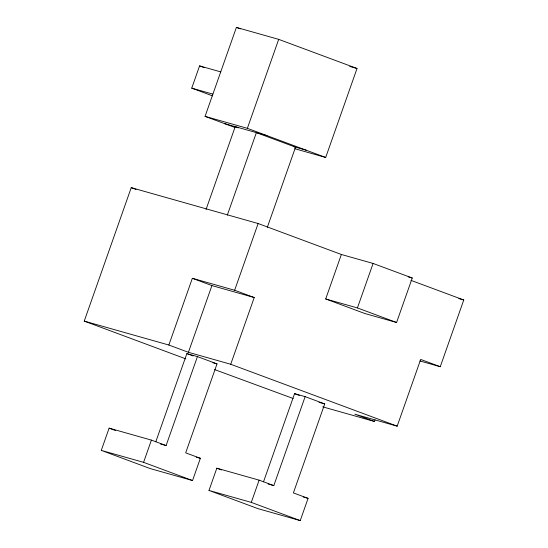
<?xml version="1.0" encoding="UTF-8"?>
<svg xmlns="http://www.w3.org/2000/svg" width="548" height="548" viewBox="0 0 548 548"><rect width="100%" height="100%" fill="white"/><g stroke="black" fill="none" stroke-linecap="round" stroke-linejoin="round"><path stroke-width="0.82" d="M185.854 358.885L84.241 321.107L131.239 187.649L258.135 223.529L341.363 254.478L373.092 263.444L412.254 278.007L396.588 322.491L364.865 313.524L325.697 298.961L341.363 254.478M212.528 95.873L191.745 88.146L199.582 65.904L220.728 71.884M235.037 127.513L205.062 116.368L236.394 27.4L278.692 39.36L357.029 68.486L325.697 157.454L294.783 148.714M101.284 450.388L109.114 428.146L151.412 440.106L166.099 445.565L197.431 356.597L217.015 363.879L185.683 452.847L200.369 458.306L192.54 480.548L150.241 468.588L101.284 450.388L143.583 462.348L192.54 480.548M206.062 209.446L235.222 126.643L238.421 127.828M168.839 345.021L192.341 278.295L234.64 290.255L254.224 297.537L230.722 364.262L188.423 352.302L168.839 345.021L84.241 321.107M205.062 116.368L247.36 128.328L278.692 39.36M227.297 215.179L256.375 132.623L295.536 147.186L267.314 227.338M143.583 462.348L151.412 440.106M155.81 441.77L186.854 353.604L197.431 356.597M188.423 352.302L211.918 285.577L254.224 297.537M234.64 290.255L258.135 223.529M208.987 490.439L216.823 468.198L259.122 480.151L273.808 485.617L305.14 396.642L324.724 403.931L293.392 492.899L308.079 498.358L300.242 520.6L257.944 508.64L208.987 490.439L251.285 502.393L300.242 520.6M251.285 502.393L259.122 480.151M263.513 481.822L294.564 393.656L305.14 396.642M325.697 298.961L357.426 307.928L373.092 263.444M322.717 406.849L374.462 421.481L375.031 419.871M374.462 421.481L354.878 414.199L397.177 426.159L420.679 359.433L440.263 366.715L463.759 299.989L410.938 280.35M349.706 66.418L357.029 68.486M191.745 88.146L212.898 94.126M224.646 123.649L266.945 135.609M293.913 146.72L306.113 150.173M408.185 276.856L412.254 278.007M458.847 298.598L463.759 299.989M419.926 360.961L440.263 366.715M212.946 362.728L217.015 363.879M319.025 402.321L324.724 403.931M293.153 398.492L214.658 369.599M160.406 443.955L166.099 445.565M196.3 457.155L200.369 458.306M268.116 484.007L273.808 485.617M303.195 496.981L308.079 498.358M236.394 27.4L240.394 28.886M199.582 65.904L204.377 67.692M247.36 128.328L325.697 157.454M131.239 187.649L136.041 189.437M357.426 307.928L396.588 322.491M192.341 278.295L211.918 285.577M230.722 364.262L397.177 426.159M186.854 353.604L193.122 355.933M294.564 393.656L299.263 395.403M109.114 428.146L115.429 430.495M216.823 468.198L221.556 469.958"/></g></svg>
